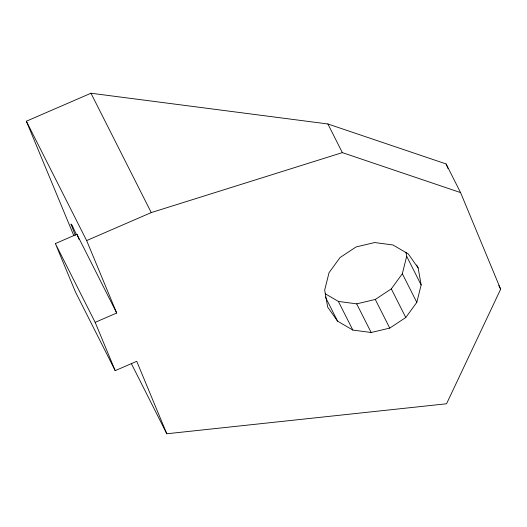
<?xml version="1.0" encoding="UTF-8"?>
<svg xmlns="http://www.w3.org/2000/svg" width="527" height="527" viewBox="0 0 527 527"><rect width="100%" height="100%" fill="white"/><g stroke="black" fill="none" stroke-linecap="round" stroke-linejoin="round"><path stroke-width="0.79" d="M325.179 293.717L338.367 301.418L356.687 303.862L375.277 299.455L391.311 288.868L402.332 273.717L406.679 256.306L405.961 252.255M418.148 267.94L408.26 253.902L392.997 244.983L374.677 242.545L356.081 246.952L340.053 257.538L329.032 272.69L324.685 290.094L327.682 307.116L337.57 321.147L352.833 330.067L371.16 332.504L389.749 328.097L405.777 317.511L416.804 302.36L421.145 284.955L418.148 267.94L416.666 265.002M73.813 235.622L26.35 121.217L90.967 93.233L327.886 123.97L446.106 163.943L460.572 192.586L500.65 289.185L446.553 403.774L166.795 433.767L131.289 363.472M55.368 243.573L76.909 234.245L116.698 313.018L95.163 322.346L55.368 243.573L75.407 291.872L115.202 370.646L136.737 361.318L166.795 433.767M26.35 121.217L86.639 240.569L151.256 212.585L342.352 152.619L460.572 192.586M498.792 285.515L500.65 289.185M406.679 256.306L421.145 284.955M327.886 123.97L342.352 152.619M402.332 273.717L416.804 302.36M391.311 288.868L405.777 317.511M375.277 299.455L389.749 328.097M356.687 303.862L371.16 332.504M338.367 301.418L352.833 330.067M325.324 296.912L337.57 321.147M90.967 93.233L151.256 212.585M76.415 234.548L72.08 225.207L70.914 224.008L75.302 235.207M446.106 163.943L447.983 168.469M86.639 240.569L116.698 313.018M76.909 234.245L79.096 239.528M95.163 322.346L115.202 370.646"/></g></svg>
